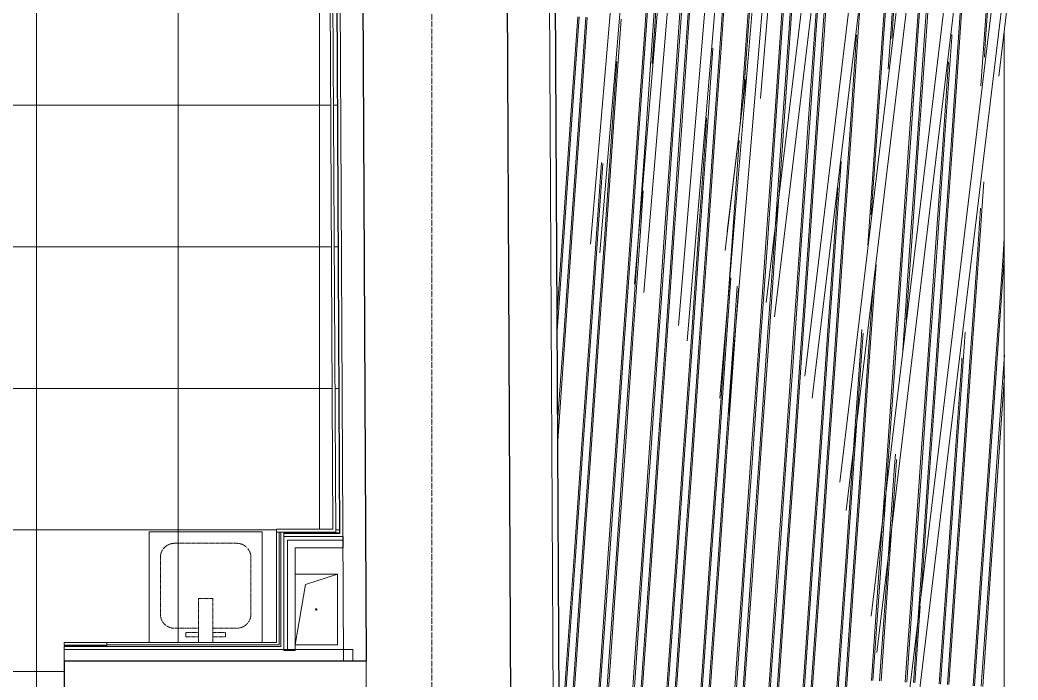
# Model space of a CAD drawing. Header units: millimetres. Extents: x -10915 to 60194, y -32941 to 46712.
# Drawn here: x 1544 to 5070, y 36756 to 39087 of the extents above; entities that cross this region are included whole.
import ezdxf

# ---------------------------------------------------------------- set-up
doc = ezdxf.new("R2010")
doc.units = ezdxf.units.MM
doc.linetypes.add('200_ШТРИХ_ш1п0_6_', pattern=[1.6, 1, -0.6])
doc.linetypes.add('ADSK_Линия сетки', pattern=[25, 20, -2.5, 0, -2.5])
for name, color, linetype, lineweight in [('Крыша', 7, 'Continuous', 9), ('Крыша штриховка', 7, 'Continuous', 9), ('Обобщенные модели', 7, 'Continuous', 18), ('Оси', 7, 'Continuous', 9), ('Перекрытие штриховка', 7, 'Continuous', 18), ('Сантехника', 7, 'Continuous', 18), ('Стены несущие', 7, 'Continuous', 30), ('Стены отделка', 7, 'Continuous', 30), ('Стены штриховка', 7, 'Continuous', 9)]:
    doc.layers.add(name, color=color, linetype=linetype, lineweight=lineweight)

# ---------------------------------------------------------------- blocks, each defined once
blk = doc.blocks.new('GM_Отверстие прямоугольное _в плите_ - Отверстие-V13-План полов 2-го этажа')
at = {"layer": 'Обобщенные модели'}
for p, q in [((-75, 125), (75, 125)), ((75, 125), (-75, 125)), ((-37.5, 87.5), (75, 125)), ((75, 125), (75, -125)), ((75, -125), (75, 125)), ((-75, -125), (-37.5, 87.5)), ((75, -125), (-75, -125)), ((-75, -125), (75, -125))]:
    blk.add_line(p, q, dxfattribs=at)
for start, end in [(360, 180), (180, 360), (60, 165), (300, 360), (195, 270)]:
    blk.add_arc((0, 0), 2.5, start, end, dxfattribs=at)
blk = doc.blocks.new('SND_2D_Раковина - 400х400-608087-План полов 2-го этажа')
at = {"layer": 'Сантехника', "linetype": '200_ШТРИХ_ш1п0_6_'}
for p, q in [((-200, 170), (-200, -220)), ((-200, -220), (-200, 170)), ((-70, 150), (-25, 150)), ((-70, 135), (-70, 150)), ((-25, 170), (-25, 15)), ((25, 15), (25, 170)), ((70, 150), (25, 150)), ((70, 135), (70, 150)), ((200, -220), (200, 170)), ((200, 170), (200, -220)), ((-110, 120), (-25, 120)), ((-25, 135), (-70, 135)), ((25, 135), (70, 135)), ((25, 120), (110, 120)), ((-160, -130), (-160, 70)), ((160, 70), (160, -130)), ((-25, 15), (25, 15)), ((110, -180), (-110, -180)), ((-200, -220), (200, -220)), ((200, -220), (-200, -220))]:
    blk.add_line(p, q, dxfattribs=at)
for centre, start, end in [((-110, 70), 90, 180), ((110, 70), 0, 90), ((-110, -130), 180, 270), ((110, -130), 270, 0)]:
    blk.add_arc(centre, 50, start, end, dxfattribs=at)
blk = doc.blocks.new('FP_75-План полов 2-го этажа')
at = {"layer": 'Крыша штриховка'}
for p, q in [((3780.2, 39465), (3753.7, 39085.1)), ((3785.2, 39464.7), (3758.7, 39084.9)), ((3809.1, 39463.4), (3782.6, 39083.6)), ((3814.1, 39463.1), (3787.6, 39083.3)), ((3899.9, 39458.5), (3873.4, 39078.7)), ((3899.9, 39458.5), (3873.4, 39078.7)), ((3904.9, 39458.2), (3878.4, 39078.4)), ((3928.8, 39456.9), (3902.3, 39077.1)), ((3933.8, 39456.7), (3907.3, 39076.8)), ((4048.5, 39450.5), (4022, 39070.7)), ((4053.5, 39450.2), (4027, 39070.4)), ((4139.3, 39445.6), (4112.8, 39065.8)), ((4144.2, 39445.3), (4117.8, 39065.5)), ((4258.9, 39439.1), (4232.4, 39059.3)), ((4258.9, 39439.1), (4232.4, 39059.3)), ((4263.9, 39438.8), (4237.4, 39059)), ((4287.9, 39437.6), (4261.4, 39057.7)), ((4292.8, 39437.3), (4266.4, 39057.5)), ((4383.6, 39432.4), (4357.1, 39052.6)), ((4407.5, 39431.1), (4381, 39051.3)), ((4412.5, 39430.8), (4386, 39051)), ((4618, 39419.7), (4591.5, 39039.9)), ((4618, 39419.7), (4591.5, 39039.9)), ((4623, 39419.5), (4596.5, 39039.6)), ((4646.9, 39418.2), (4620.4, 39038.3)), ((4651.9, 39417.9), (4625.4, 39038.1)), ((4737.7, 39413.3), (4711.2, 39033.4)), ((4742.6, 39413), (4716.2, 39033.2)), ((4766.6, 39411.7), (4740.1, 39031.9)), ((4771.6, 39411.4), (4745.1, 39031.6)), ((4886.3, 39405.2), (4859.8, 39025.4)), ((4891.2, 39405), (4864.8, 39025.2)), ((4977, 39400.3), (4950.5, 39020.5)), ((4977, 39400.3), (4950.5, 39020.5)), ((4982, 39400.1), (4955.5, 39020.3)), ((4375.3, 39385.8), (4352.1, 39052.8)), ((4511.6, 39128.5), (4505.7, 39044.5)), ((3514.4, 39098.1), (3487.9, 38718.2)), ((3514.4, 39098.1), (3487.9, 38718.2)), ((3519.3, 39097.8), (3492.9, 38718)), ((3543.3, 39096.5), (3516.8, 38716.7)), ((3548.3, 39096.2), (3521.8, 38716.4)), ((3668, 39089.8), (3641.5, 38709.9)), ((3753.7, 39085.1), (3727.2, 38705.3)), ((3758.7, 39084.9), (3732.2, 38705)), ((3753.7, 39085.1), (3753.7, 39085.1)), ((3782.6, 39083.6), (3756.2, 38703.8)), ((3758.7, 39084.9), (3758.7, 39084.9)), ((3787.6, 39083.3), (3777.2, 38933.7)), ((3782.6, 39083.6), (3782.6, 39083.6)), ((3787.6, 39083.3), (3787.6, 39083.3)), ((3873.4, 39078.7), (3846.9, 38698.9)), ((3873.4, 39078.7), (3846.9, 38698.9)), ((3878.4, 39078.4), (3851.9, 38698.6)), ((3873.4, 39078.7), (3873.4, 39078.7)), ((3873.4, 39078.7), (3873.4, 39078.7)), ((3902.3, 39077.1), (3875.8, 38697.3)), ((3878.4, 39078.4), (3878.4, 39078.4)), ((3907.3, 39076.8), (3880.8, 38697)), ((3902.3, 39077.1), (3902.3, 39077.1)), ((3907.3, 39076.8), (3907.3, 39076.8)), ((4022, 39070.7), (3995.5, 38690.8)), ((4027, 39070.4), (4000.5, 38690.6)), ((4022, 39070.7), (4022, 39070.7)), ((4027, 39070.4), (4027, 39070.4)), ((4112.8, 39065.8), (4088.6, 38719.6)), ((4117.8, 39065.5), (4100.7, 38821.4)), ((4112.8, 39065.8), (4112.8, 39065.8)), ((4117.8, 39065.5), (4117.8, 39065.5)), ((4232.4, 39059.3), (4206, 38679.5)), ((4232.4, 39059.3), (4206, 38679.5)), ((4237.4, 39059), (4210.9, 38679.2)), ((4232.4, 39059.3), (4232.4, 39059.3)), ((4232.4, 39059.3), (4232.4, 39059.3)), ((4261.4, 39057.7), (4234.9, 38677.9)), ((4237.4, 39059), (4237.4, 39059)), ((4266.4, 39057.5), (4239.9, 38677.6)), ((4261.4, 39057.7), (4261.4, 39057.7)), ((4266.4, 39057.5), (4266.4, 39057.5)), ((4352.1, 39052.8), (4325.6, 38673)), ((4357.1, 39052.6), (4330.6, 38672.7)), ((4352.1, 39052.8), (4352.1, 39052.8)), ((4381, 39051.3), (4354.6, 38671.4)), ((4357.1, 39052.6), (4357.1, 39052.6)), ((4386, 39051), (4359.5, 38671.2)), ((4381, 39051.3), (4381, 39051.3)), ((4386, 39051), (4386, 39051)), ((4500, 39034.5), (4474.2, 38665)), ((4505.7, 39044.5), (4479.2, 38664.7)), ((4505.7, 39044.5), (4505.7, 39044.5)), ((4591.5, 39039.9), (4565, 38660.1)), ((4591.5, 39039.9), (4565, 38660.1)), ((4596.5, 39039.6), (4570, 38659.8)), ((4591.5, 39039.9), (4591.5, 39039.9)), ((4591.5, 39039.9), (4591.5, 39039.9)), ((4596.5, 39039.6), (4596.5, 39039.6)), ((4620.4, 39038.3), (4611.8, 38914.5)), ((4620.4, 39038.3), (4620.4, 39038.3)), ((4625.4, 39038.1), (4624.2, 39021.1)), ((4625.4, 39038.1), (4625.4, 39038.1)), ((4836.5, 39035.9), (4835.8, 39026.7)), ((4711.2, 39033.4), (4684.7, 38653.6)), ((4716.2, 39033.2), (4689.7, 38653.4)), ((4711.2, 39033.4), (4711.2, 39033.4)), ((4740.1, 39031.9), (4713.6, 38652.1)), ((4716.2, 39033.2), (4716.2, 39033.2)), ((4745.1, 39031.6), (4718.6, 38651.8)), ((4740.1, 39031.9), (4740.1, 39031.9)), ((4745.1, 39031.6), (4745.1, 39031.6)), ((4835.8, 39026.7), (4809.3, 38646.9)), ((4859.8, 39025.4), (4833.3, 38645.6)), ((4835.8, 39026.7), (4835.8, 39026.7)), ((4864.8, 39025.2), (4838.3, 38645.3)), ((4859.8, 39025.4), (4859.8, 39025.4)), ((4864.8, 39025.2), (4864.8, 39025.2)), ((4950.5, 39020.5), (4938.9, 38854.5)), ((4950.5, 39020.5), (4938.9, 38854.5)), ((4950.5, 39020.5), (4950.5, 39020.5)), ((4950.5, 39020.5), (4950.5, 39020.5)), ((4955.5, 39020.3), (4951.1, 38956.3)), ((4955.5, 39020.3), (4955.5, 39020.3)), ((3992.2, 38987.5), (3971.6, 38692.1)), ((3652.5, 38940.3), (3636.5, 38710.2)), ((4824.7, 38939.1), (4804.4, 38647.2)), ((3487.9, 38718.2), (3461.4, 38338.4)), ((3487.9, 38718.2), (3461.4, 38338.4)), ((3492.9, 38718), (3466.4, 38338.1)), ((3487.9, 38718.2), (3487.9, 38718.2)), ((3487.9, 38718.2), (3487.9, 38718.2)), ((3516.8, 38716.7), (3490.3, 38336.9)), ((3492.9, 38718), (3492.9, 38718)), ((3516.8, 38716.7), (3516.8, 38716.7)), ((3970, 38741.9), (3966.6, 38692.4)), ((3521.8, 38716.4), (3495.3, 38336.6)), ((3521.8, 38716.4), (3521.8, 38716.4)), ((3636.5, 38710.2), (3610, 38330.4)), ((3641.5, 38709.9), (3615, 38330.1)), ((3636.5, 38710.2), (3636.5, 38710.2)), ((3641.5, 38709.9), (3641.5, 38709.9)), ((3727.2, 38705.3), (3700.7, 38325.5)), ((3732.2, 38705), (3705.7, 38325.2)), ((3727.2, 38705.3), (3727.2, 38705.3)), ((3756.2, 38703.8), (3729.7, 38323.9)), ((3732.2, 38705), (3732.2, 38705)), ((3756.2, 38703.8), (3756.2, 38703.8)), ((3846.9, 38698.9), (3820.4, 38319)), ((3846.9, 38698.9), (3820.4, 38319)), ((3851.9, 38698.6), (3825.4, 38318.8)), ((3846.9, 38698.9), (3846.9, 38698.9)), ((3846.9, 38698.9), (3846.9, 38698.9)), ((3875.8, 38697.3), (3849.3, 38317.5)), ((3851.9, 38698.6), (3851.9, 38698.6)), ((3880.8, 38697), (3854.3, 38317.2)), ((3875.8, 38697.3), (3875.8, 38697.3)), ((3880.8, 38697), (3880.8, 38697)), ((3966.6, 38692.4), (3940.1, 38312.6)), ((3971.6, 38692.1), (3945.1, 38312.3)), ((3966.6, 38692.4), (3966.6, 38692.4)), ((3995.5, 38690.8), (3969, 38311)), ((3971.6, 38692.1), (3971.6, 38692.1)), ((4000.5, 38690.6), (3974, 38310.7)), ((3995.5, 38690.8), (3995.5, 38690.8)), ((4000.5, 38690.6), (4000.5, 38690.6)), ((4084.6, 38661.3), (4059.8, 38306.1)), ((4206, 38679.5), (4179.5, 38299.6)), ((4206, 38679.5), (4179.5, 38299.6)), ((4210.9, 38679.2), (4184.5, 38299.4)), ((4206, 38679.5), (4206, 38679.5)), ((4206, 38679.5), (4206, 38679.5)), ((4234.9, 38677.9), (4208.4, 38298.1)), ((4210.9, 38679.2), (4210.9, 38679.2)), ((4239.9, 38677.6), (4213.4, 38297.8)), ((4234.9, 38677.9), (4234.9, 38677.9)), ((4239.9, 38677.6), (4239.9, 38677.6)), ((4325.6, 38673), (4299.1, 38293.2)), ((4330.6, 38672.7), (4304.1, 38292.9)), ((4325.6, 38673), (4325.6, 38673)), ((4354.6, 38671.4), (4328.1, 38291.6)), ((4330.6, 38672.7), (4330.6, 38672.7)), ((4359.5, 38671.2), (4333.1, 38291.4)), ((4354.6, 38671.4), (4354.6, 38671.4)), ((4359.5, 38671.2), (4359.5, 38671.2)), ((4474.2, 38665), (4447.7, 38285.2)), ((4479.2, 38664.7), (4452.7, 38284.9)), ((4474.2, 38665), (4474.2, 38665)), ((4479.2, 38664.7), (4479.2, 38664.7)), ((4565, 38660.1), (4539.2, 38290.2)), ((4565, 38660.1), (4539.2, 38290.2)), ((4570, 38659.8), (4551.8, 38398.6)), ((4565, 38660.1), (4565, 38660.1)), ((4565, 38660.1), (4565, 38660.1)), ((4570, 38659.8), (4570, 38659.8)), ((4684.7, 38653.6), (4658.2, 38273.8)), ((4689.7, 38653.4), (4663.2, 38273.5)), ((4684.7, 38653.6), (4684.7, 38653.6)), ((4713.6, 38652.1), (4687.1, 38272.2)), ((4689.7, 38653.4), (4689.7, 38653.4)), ((4718.6, 38651.8), (4692.1, 38272)), ((4713.6, 38652.1), (4713.6, 38652.1)), ((4718.6, 38651.8), (4718.6, 38651.8)), ((4804.4, 38647.2), (4777.9, 38267.3)), ((4809.3, 38646.9), (4782.9, 38267.1)), ((4804.4, 38647.2), (4804.4, 38647.2)), ((4809.3, 38646.9), (4809.3, 38646.9)), ((4833.3, 38645.6), (4806.8, 38265.8)), ((4838.3, 38645.3), (4811.8, 38265.5)), ((4833.3, 38645.6), (4833.3, 38645.6)), ((4838.3, 38645.3), (4838.3, 38645.3)), ((3598.6, 38583.7), (3581.1, 38332)), ((3603.4, 38580.7), (3586, 38331.7)), ((4444.8, 38587.1), (4423.8, 38286.5)), ((4949.3, 38514.9), (4931.5, 38259.1)), ((3745.8, 38484.1), (3734.7, 38323.7)), ((4433.3, 38494.6), (4418.8, 38286.7)), ((4937.8, 38421.8), (4926.5, 38259.3)), ((3461.4, 38338.4), (3441.6, 38054.9)), ((3461.4, 38338.4), (3441.6, 38054.9)), ((3466.4, 38338.1), (3442, 37988)), ((3461.4, 38338.4), (3461.4, 38338.4)), ((3461.4, 38338.4), (3461.4, 38338.4)), ((3490.3, 38336.9), (3463.8, 37957)), ((3466.4, 38338.1), (3466.4, 38338.1)), ((3495.3, 38336.6), (3468.8, 37956.8)), ((3490.3, 38336.9), (3490.3, 38336.9)), ((3495.3, 38336.6), (3495.3, 38336.6)), ((3581.1, 38332), (3554.6, 37952.1)), ((3586, 38331.7), (3559.6, 37951.9)), ((3581.1, 38332), (3581.1, 38332)), ((3610, 38330.4), (3583.5, 37950.6)), ((3586, 38331.7), (3586, 38331.7)), ((3615, 38330.1), (3588.5, 37950.3)), ((3610, 38330.4), (3610, 38330.4)), ((3615, 38330.1), (3615, 38330.1)), ((3700.7, 38325.5), (3674.3, 37945.7)), ((3705.7, 38325.2), (3679.2, 37945.4)), ((3700.7, 38325.5), (3700.7, 38325.5)), ((3729.7, 38323.9), (3703.2, 37944.1)), ((3705.7, 38325.2), (3705.7, 38325.2)), ((3734.7, 38323.7), (3708.2, 37943.8)), ((3729.7, 38323.9), (3729.7, 38323.9)), ((3734.7, 38323.7), (3734.7, 38323.7)), ((3820.4, 38319), (3793.9, 37939.2)), ((3820.4, 38319), (3793.9, 37939.2)), ((3825.4, 38318.8), (3798.9, 37938.9)), ((3820.4, 38319), (3820.4, 38319)), ((3820.4, 38319), (3820.4, 38319)), ((3849.3, 38317.5), (3822.9, 37937.6)), ((3825.4, 38318.8), (3825.4, 38318.8)), ((3854.3, 38317.2), (3827.8, 37937.4)), ((3849.3, 38317.5), (3849.3, 38317.5)), ((3854.3, 38317.2), (3854.3, 38317.2)), ((3940.1, 38312.6), (3913.6, 37932.7)), ((3945.1, 38312.3), (3918.6, 37932.5)), ((3940.1, 38312.6), (3940.1, 38312.6)), ((3969, 38311), (3942.5, 37931.2)), ((3945.1, 38312.3), (3945.1, 38312.3)), ((3974, 38310.7), (3947.5, 37930.9)), ((3969, 38311), (3969, 38311)), ((3974, 38310.7), (3974, 38310.7)), ((4059.8, 38306.1), (4033.3, 37926.3)), ((4059.8, 38306.1), (4059.8, 38306.1)), ((4179.5, 38299.6), (4153, 37919.8)), ((4179.5, 38299.6), (4153, 37919.8)), ((4184.5, 38299.4), (4158, 37919.6)), ((4179.5, 38299.6), (4179.5, 38299.6)), ((4179.5, 38299.6), (4179.5, 38299.6)), ((4208.4, 38298.1), (4181.9, 37918.3)), ((4184.5, 38299.4), (4184.5, 38299.4)), ((4213.4, 38297.8), (4186.9, 37918)), ((4208.4, 38298.1), (4208.4, 38298.1)), ((4213.4, 38297.8), (4213.4, 38297.8)), ((5021.7, 38318.5), (5017.2, 38254.4)), ((4299.1, 38293.2), (4272.7, 37913.4)), ((4304.1, 38292.9), (4277.6, 37913.1)), ((4299.1, 38293.2), (4299.1, 38293.2)), ((4328.1, 38291.6), (4301.6, 37911.8)), ((4304.1, 38292.9), (4304.1, 38292.9)), ((4333.1, 38291.4), (4306.6, 37911.5)), ((4328.1, 38291.6), (4328.1, 38291.6)), ((4333.1, 38291.4), (4333.1, 38291.4)), ((4418.8, 38286.7), (4392.3, 37906.9)), ((4423.8, 38286.5), (4397.3, 37906.6)), ((4418.8, 38286.7), (4418.8, 38286.7)), ((4447.7, 38285.2), (4421.3, 37905.3)), ((4423.8, 38286.5), (4423.8, 38286.5)), ((4452.7, 38284.9), (4426.2, 37905.1)), ((4447.7, 38285.2), (4447.7, 38285.2)), ((4452.7, 38284.9), (4452.7, 38284.9)), ((4658.2, 38273.8), (4631.7, 37894)), ((4663.2, 38273.5), (4636.7, 37893.7)), ((4658.2, 38273.8), (4658.2, 38273.8)), ((4687.1, 38272.2), (4662.6, 37920.8)), ((4663.2, 38273.5), (4663.2, 38273.5)), ((4692.1, 38272), (4675.1, 38027.9)), ((4687.1, 38272.2), (4687.1, 38272.2)), ((4692.1, 38272), (4692.1, 38272)), ((4777.9, 38267.3), (4751.4, 37887.5)), ((4782.9, 38267.1), (4756.4, 37887.3)), ((4777.9, 38267.3), (4777.9, 38267.3)), ((4806.8, 38265.8), (4780.3, 37886)), ((4782.9, 38267.1), (4782.9, 38267.1)), ((4811.8, 38265.5), (4785.3, 37885.7)), ((4806.8, 38265.8), (4806.8, 38265.8)), ((4811.8, 38265.5), (4811.8, 38265.5)), ((4926.5, 38259.3), (4900, 37879.5)), ((4931.5, 38259.1), (4905, 37879.2)), ((4926.5, 38259.3), (4926.5, 38259.3)), ((4931.5, 38259.1), (4931.5, 38259.1)), ((4568.6, 38223.3), (4545.9, 37898.6)), ((5017.2, 38254.4), (4990.7, 37874.6)), ((5021.7, 38246.9), (4995.7, 37874.3)), ((5017.2, 38254.4), (5017.2, 38254.4)), ((4055.7, 38175.7), (4038.3, 37926)), ((4077.7, 38146.5), (4062.2, 37924.7)), ((4082.3, 38140.2), (4067.2, 37924.5)), ((4557.1, 38130.1), (4540.9, 37898.9)), ((4518.5, 37993.6), (4512, 37900.4)), ((4518.5, 37993.6), (4512, 37900.4)), ((4522.7, 37981.3), (4517, 37900.2)), ((4883.2, 37983.8), (4876, 37880.8)), ((3463.8, 37957), (3443.6, 37666.9)), ((3468.8, 37956.8), (3443.9, 37600)), ((3463.8, 37957), (3463.8, 37957)), ((3468.8, 37956.8), (3468.8, 37956.8)), ((3554.6, 37952.1), (3528.1, 37572.3)), ((3559.6, 37951.9), (3533.1, 37572)), ((3554.6, 37952.1), (3554.6, 37952.1)), ((3583.5, 37950.6), (3557, 37570.7)), ((3559.6, 37951.9), (3559.6, 37951.9)), ((3588.5, 37950.3), (3562, 37570.5)), ((3583.5, 37950.6), (3583.5, 37950.6)), ((3588.5, 37950.3), (3588.5, 37950.3)), ((3674.3, 37945.7), (3647.8, 37565.8)), ((3679.2, 37945.4), (3652.8, 37565.6)), ((3674.3, 37945.7), (3674.3, 37945.7)), ((3703.2, 37944.1), (3676.7, 37564.3)), ((3679.2, 37945.4), (3679.2, 37945.4)), ((3708.2, 37943.8), (3681.7, 37564)), ((3703.2, 37944.1), (3703.2, 37944.1)), ((3708.2, 37943.8), (3708.2, 37943.8)), ((3793.9, 37939.2), (3767.4, 37559.4)), ((3793.9, 37939.2), (3767.4, 37559.4)), ((3798.9, 37938.9), (3772.4, 37559.1)), ((3793.9, 37939.2), (3793.9, 37939.2)), ((3793.9, 37939.2), (3793.9, 37939.2)), ((3822.9, 37937.6), (3796.4, 37557.8)), ((3798.9, 37938.9), (3798.9, 37938.9)), ((3827.8, 37937.4), (3801.4, 37557.6)), ((3822.9, 37937.6), (3822.9, 37937.6)), ((3827.8, 37937.4), (3827.8, 37937.4)), ((3913.6, 37932.7), (3887.1, 37552.9)), ((3918.6, 37932.5), (3892.1, 37552.7)), ((3913.6, 37932.7), (3913.6, 37932.7)), ((3942.5, 37931.2), (3916, 37551.4)), ((3918.6, 37932.5), (3918.6, 37932.5)), ((3947.5, 37930.9), (3921, 37551.1)), ((3942.5, 37931.2), (3942.5, 37931.2)), ((3947.5, 37930.9), (3947.5, 37930.9)), ((4033.3, 37926.3), (4006.8, 37546.5)), ((4038.3, 37926), (4011.8, 37546.2)), ((4033.3, 37926.3), (4033.3, 37926.3)), ((4062.2, 37924.7), (4035.7, 37544.9)), ((4038.3, 37926), (4038.3, 37926)), ((4067.2, 37924.5), (4040.7, 37544.6)), ((4062.2, 37924.7), (4062.2, 37924.7)), ((4067.2, 37924.5), (4067.2, 37924.5)), ((4153, 37919.8), (4126.5, 37540)), ((4153, 37919.8), (4126.5, 37540)), ((4158, 37919.6), (4131.5, 37539.7)), ((4153, 37919.8), (4153, 37919.8)), ((4153, 37919.8), (4153, 37919.8)), ((4181.9, 37918.3), (4155.4, 37538.4)), ((4158, 37919.6), (4158, 37919.6)), ((4186.9, 37918), (4160.4, 37538.2)), ((4181.9, 37918.3), (4181.9, 37918.3)), ((4186.9, 37918), (4186.9, 37918)), ((4272.7, 37913.4), (4246.2, 37533.5)), ((4277.6, 37913.1), (4251.2, 37533.3)), ((4272.7, 37913.4), (4272.7, 37913.4)), ((4301.6, 37911.8), (4275.1, 37532)), ((4277.6, 37913.1), (4277.6, 37913.1)), ((4306.6, 37911.5), (4280.1, 37531.7)), ((4301.6, 37911.8), (4301.6, 37911.8)), ((4306.6, 37911.5), (4306.6, 37911.5)), ((4392.3, 37906.9), (4365.8, 37527.1)), ((4397.3, 37906.6), (4370.8, 37526.8)), ((4392.3, 37906.9), (4392.3, 37906.9)), ((4397.3, 37906.6), (4397.3, 37906.6)), ((4421.3, 37905.3), (4394.8, 37525.5)), ((4426.2, 37905.1), (4399.8, 37525.3)), ((4421.3, 37905.3), (4421.3, 37905.3)), ((4426.2, 37905.1), (4426.2, 37905.1)), ((4512, 37900.4), (4485.5, 37520.6)), ((4512, 37900.4), (4485.5, 37520.6)), ((4517, 37900.2), (4490.5, 37520.4)), ((4512, 37900.4), (4512, 37900.4)), ((4512, 37900.4), (4512, 37900.4)), ((4540.9, 37898.9), (4514.4, 37519.1)), ((4517, 37900.2), (4517, 37900.2)), ((4545.9, 37898.6), (4519.4, 37518.8)), ((4540.9, 37898.9), (4540.9, 37898.9)), ((4545.9, 37898.6), (4545.9, 37898.6)), ((4631.7, 37894), (4605.2, 37514.2)), ((4636.7, 37893.7), (4610.2, 37513.9)), ((4631.7, 37894), (4631.7, 37894)), ((4636.7, 37893.7), (4636.7, 37893.7)), ((4751.4, 37887.5), (4724.9, 37507.7)), ((4756.4, 37887.3), (4729.9, 37507.4)), ((4751.4, 37887.5), (4751.4, 37887.5)), ((4780.3, 37886), (4753.8, 37506.1)), ((4756.4, 37887.3), (4756.4, 37887.3)), ((4785.3, 37885.7), (4758.8, 37505.9)), ((4780.3, 37886), (4780.3, 37886)), ((4785.3, 37885.7), (4785.3, 37885.7)), ((4871.1, 37881.1), (4844.6, 37501.2)), ((4871.1, 37881.1), (4844.6, 37501.2)), ((4876, 37880.8), (4849.6, 37501)), ((4872, 37893.9), (4871.1, 37881.1)), ((4872, 37893.9), (4871.1, 37881.1)), ((4871.1, 37881.1), (4871.1, 37881.1)), ((4871.1, 37881.1), (4871.1, 37881.1)), ((4900, 37879.5), (4873.5, 37499.7)), ((4876, 37880.8), (4876, 37880.8)), ((4905, 37879.2), (4878.5, 37499.4)), ((4900, 37879.5), (4900, 37879.5)), ((4905, 37879.2), (4905, 37879.2)), ((4990.7, 37874.6), (4964.2, 37494.8)), ((4995.7, 37874.3), (4969.2, 37494.5)), ((4990.7, 37874.6), (4990.7, 37874.6)), ((5019.7, 37873), (4993.2, 37493.2)), ((4995.7, 37874.3), (4995.7, 37874.3)), ((5021.8, 37903), (5019.7, 37873)), ((5019.7, 37873), (5019.7, 37873)), ((5021.8, 37831.4), (4998.2, 37492.9)), ((3528.1, 37572.3), (3501.6, 37192.5)), ((3533.1, 37572), (3506.6, 37192.2)), ((3528.1, 37572.3), (3528.1, 37572.3)), ((3557, 37570.7), (3530.5, 37190.9)), ((3533.1, 37572), (3533.1, 37572)), ((3562, 37570.5), (3535.5, 37190.7)), ((3557, 37570.7), (3557, 37570.7)), ((3562, 37570.5), (3562, 37570.5)), ((3647.8, 37565.8), (3621.3, 37186)), ((3652.8, 37565.6), (3626.3, 37185.8)), ((3647.8, 37565.8), (3647.8, 37565.8)), ((3676.7, 37564.3), (3650.2, 37184.5)), ((3652.8, 37565.6), (3652.8, 37565.6)), ((3681.7, 37564), (3655.2, 37184.2)), ((3676.7, 37564.3), (3676.7, 37564.3)), ((3681.7, 37564), (3681.7, 37564)), ((3767.4, 37559.4), (3741, 37179.6)), ((3767.4, 37559.4), (3741, 37179.6)), ((3772.4, 37559.1), (3745.9, 37179.3)), ((3767.4, 37559.4), (3767.4, 37559.4)), ((3767.4, 37559.4), (3767.4, 37559.4)), ((3796.4, 37557.8), (3769.9, 37178)), ((3772.4, 37559.1), (3772.4, 37559.1)), ((3801.4, 37557.6), (3774.9, 37177.7)), ((3796.4, 37557.8), (3796.4, 37557.8)), ((3801.4, 37557.6), (3801.4, 37557.6)), ((3887.1, 37552.9), (3860.6, 37173.1)), ((3887.1, 37552.9), (3887.1, 37552.9)), ((4637, 37553.9), (4634.1, 37512.6)), ((3892.1, 37552.7), (3865.6, 37172.8)), ((3916, 37551.4), (3889.6, 37171.5)), ((3892.1, 37552.7), (3892.1, 37552.7)), ((3921, 37551.1), (3894.5, 37171.3)), ((3916, 37551.4), (3916, 37551.4)), ((3921, 37551.1), (3921, 37551.1)), ((4006.8, 37546.5), (3980.3, 37166.6)), ((4011.8, 37546.2), (3985.3, 37166.4)), ((4006.8, 37546.5), (4006.8, 37546.5)), ((4035.7, 37544.9), (4009.2, 37165.1)), ((4011.8, 37546.2), (4011.8, 37546.2)), ((4040.7, 37544.6), (4014.2, 37164.8)), ((4035.7, 37544.9), (4035.7, 37544.9)), ((4040.7, 37544.6), (4040.7, 37544.6)), ((4126.5, 37540), (4100, 37160.2)), ((4126.5, 37540), (4100, 37160.2)), ((4131.5, 37539.7), (4105, 37159.9)), ((4126.5, 37540), (4126.5, 37540)), ((4126.5, 37540), (4126.5, 37540)), ((4155.4, 37538.4), (4128.9, 37158.6)), ((4131.5, 37539.7), (4131.5, 37539.7)), ((4160.4, 37538.2), (4133.9, 37158.4)), ((4155.4, 37538.4), (4155.4, 37538.4)), ((4160.4, 37538.2), (4160.4, 37538.2)), ((4246.2, 37533.5), (4219.7, 37153.7)), ((4251.2, 37533.3), (4224.7, 37153.5)), ((4246.2, 37533.5), (4246.2, 37533.5)), ((4275.1, 37532), (4248.6, 37152.2)), ((4251.2, 37533.3), (4251.2, 37533.3)), ((4280.1, 37531.7), (4253.6, 37151.9)), ((4275.1, 37532), (4275.1, 37532)), ((4280.1, 37531.7), (4280.1, 37531.7)), ((4365.8, 37527.1), (4339.4, 37147.3)), ((4370.8, 37526.8), (4344.3, 37147)), ((4365.8, 37527.1), (4365.8, 37527.1)), ((4394.8, 37525.5), (4368.3, 37145.7)), ((4370.8, 37526.8), (4370.8, 37526.8)), ((4399.8, 37525.3), (4373.3, 37145.4)), ((4394.8, 37525.5), (4394.8, 37525.5)), ((4399.8, 37525.3), (4399.8, 37525.3)), ((4485.5, 37520.6), (4459, 37140.8)), ((4485.5, 37520.6), (4459, 37140.8)), ((4490.5, 37520.4), (4464, 37140.5)), ((4485.5, 37520.6), (4485.5, 37520.6)), ((4485.5, 37520.6), (4485.5, 37520.6)), ((4514.4, 37519.1), (4488, 37139.2)), ((4490.5, 37520.4), (4490.5, 37520.4)), ((4519.4, 37518.8), (4492.9, 37139)), ((4514.4, 37519.1), (4514.4, 37519.1)), ((4519.4, 37518.8), (4519.4, 37518.8)), ((4640.7, 37535), (4639.1, 37512.3)), ((4605.2, 37514.2), (4578.7, 37134.3)), ((4610.2, 37513.9), (4583.7, 37134.1)), ((4605.2, 37514.2), (4605.2, 37514.2)), ((4634.1, 37512.6), (4607.6, 37132.8)), ((4610.2, 37513.9), (4610.2, 37513.9)), ((4639.1, 37512.3), (4612.6, 37132.5)), ((4634.1, 37512.6), (4634.1, 37512.6)), ((4639.1, 37512.3), (4639.1, 37512.3)), ((4724.9, 37507.7), (4698.4, 37127.9)), ((4729.9, 37507.4), (4703.4, 37127.6)), ((4724.9, 37507.7), (4724.9, 37507.7)), ((4753.8, 37506.1), (4727.3, 37126.3)), ((4729.9, 37507.4), (4729.9, 37507.4)), ((4758.8, 37505.9), (4732.3, 37126)), ((4753.8, 37506.1), (4753.8, 37506.1)), ((4758.8, 37505.9), (4758.8, 37505.9)), ((4844.6, 37501.2), (4818.1, 37121.4)), ((4844.6, 37501.2), (4818.1, 37121.4)), ((4849.6, 37501), (4823.1, 37121.2)), ((4844.6, 37501.2), (4844.6, 37501.2)), ((4844.6, 37501.2), (4844.6, 37501.2)), ((4873.5, 37499.7), (4847, 37119.9)), ((4849.6, 37501), (4849.6, 37501)), ((4878.5, 37499.4), (4852, 37119.6)), ((4873.5, 37499.7), (4873.5, 37499.7)), ((4878.5, 37499.4), (4878.5, 37499.4)), ((4964.2, 37494.8), (4937.8, 37115)), ((4969.2, 37494.5), (4942.7, 37114.7)), ((4964.2, 37494.8), (4964.2, 37494.8)), ((4993.2, 37493.2), (4966.7, 37113.4)), ((4969.2, 37494.5), (4969.2, 37494.5)), ((4998.2, 37492.9), (4971.7, 37113.1)), ((4993.2, 37493.2), (4993.2, 37493.2)), ((4998.2, 37492.9), (4998.2, 37492.9)), ((3501.6, 37192.5), (3475.1, 36812.7)), ((3506.6, 37192.2), (3480.1, 36812.4)), ((3501.6, 37192.5), (3501.6, 37192.5)), ((3530.5, 37190.9), (3504, 36811.1)), ((3506.6, 37192.2), (3506.6, 37192.2)), ((3535.5, 37190.7), (3509, 36810.8)), ((3530.5, 37190.9), (3530.5, 37190.9)), ((3535.5, 37190.7), (3535.5, 37190.7)), ((3621.3, 37186), (3594.8, 36806.2)), ((3626.3, 37185.8), (3599.8, 36805.9)), ((3621.3, 37186), (3621.3, 37186)), ((3650.2, 37184.5), (3623.7, 36804.6)), ((3626.3, 37185.8), (3626.3, 37185.8)), ((3655.2, 37184.2), (3628.7, 36804.4)), ((3650.2, 37184.5), (3650.2, 37184.5)), ((3655.2, 37184.2), (3655.2, 37184.2)), ((3741, 37179.6), (3714.5, 36799.7)), ((3741, 37179.6), (3714.5, 36799.7)), ((3745.9, 37179.3), (3719.5, 36799.5)), ((3741, 37179.6), (3741, 37179.6)), ((3741, 37179.6), (3741, 37179.6)), ((3769.9, 37178), (3743.4, 36798.2)), ((3745.9, 37179.3), (3745.9, 37179.3)), ((3774.9, 37177.7), (3748.4, 36797.9)), ((3769.9, 37178), (3769.9, 37178)), ((3774.9, 37177.7), (3774.9, 37177.7)), ((3860.6, 37173.1), (3834.1, 36793.3)), ((3865.6, 37172.8), (3839.1, 36793)), ((3860.6, 37173.1), (3860.6, 37173.1)), ((3889.6, 37171.5), (3863.1, 36791.7)), ((3865.6, 37172.8), (3865.6, 37172.8)), ((3894.5, 37171.3), (3868.1, 36791.5)), ((3889.6, 37171.5), (3889.6, 37171.5)), ((3894.5, 37171.3), (3894.5, 37171.3)), ((3980.3, 37166.6), (3953.8, 36786.8)), ((3985.3, 37166.4), (3958.8, 36786.6)), ((3980.3, 37166.6), (3980.3, 37166.6)), ((4009.2, 37165.1), (3982.7, 36785.3)), ((3985.3, 37166.4), (3985.3, 37166.4)), ((4009.2, 37165.1), (4009.2, 37165.1)), ((4014.2, 37164.8), (3987.7, 36785)), ((4014.2, 37164.8), (4014.2, 37164.8)), ((4100, 37160.2), (4073.5, 36780.4)), ((4100, 37160.2), (4073.5, 36780.4)), ((4105, 37159.9), (4078.5, 36780.1)), ((4100, 37160.2), (4100, 37160.2)), ((4100, 37160.2), (4100, 37160.2)), ((4128.9, 37158.6), (4102.4, 36778.8)), ((4105, 37159.9), (4105, 37159.9)), ((4133.9, 37158.4), (4107.4, 36778.5)), ((4128.9, 37158.6), (4128.9, 37158.6)), ((4133.9, 37158.4), (4133.9, 37158.4)), ((4219.7, 37153.7), (4193.2, 36773.9)), ((4224.7, 37153.5), (4198.2, 36773.6)), ((4219.7, 37153.7), (4219.7, 37153.7)), ((4248.6, 37152.2), (4222.1, 36772.3)), ((4224.7, 37153.5), (4224.7, 37153.5)), ((4253.6, 37151.9), (4227.1, 36772.1)), ((4248.6, 37152.2), (4248.6, 37152.2)), ((4253.6, 37151.9), (4253.6, 37151.9)), ((4339.4, 37147.3), (4312.9, 36767.4)), ((4344.3, 37147), (4317.9, 36767.2)), ((4339.4, 37147.3), (4339.4, 37147.3)), ((4368.3, 37145.7), (4341.8, 36765.9)), ((4344.3, 37147), (4344.3, 37147)), ((4373.3, 37145.4), (4346.8, 36765.6)), ((4368.3, 37145.7), (4368.3, 37145.7)), ((4373.3, 37145.4), (4373.3, 37145.4)), ((4459, 37140.8), (4432.5, 36761)), ((4459, 37140.8), (4432.5, 36761)), ((4464, 37140.5), (4437.5, 36760.7)), ((4459, 37140.8), (4459, 37140.8)), ((4459, 37140.8), (4459, 37140.8)), ((4488, 37139.2), (4461.5, 36759.4)), ((4464, 37140.5), (4464, 37140.5)), ((4492.9, 37139), (4466.5, 36759.1)), ((4488, 37139.2), (4488, 37139.2)), ((4492.9, 37139), (4492.9, 37139)), ((4578.7, 37134.3), (4552.2, 36754.5)), ((4583.7, 37134.1), (4557.2, 36754.3)), ((4578.7, 37134.3), (4578.7, 37134.3)), ((4607.6, 37132.8), (4581.1, 36753)), ((4583.7, 37134.1), (4583.7, 37134.1)), ((4612.6, 37132.5), (4586.1, 36752.7)), ((4607.6, 37132.8), (4607.6, 37132.8)), ((4612.6, 37132.5), (4612.6, 37132.5)), ((4698.4, 37127.9), (4671.9, 36748.1)), ((4703.4, 37127.6), (4676.9, 36747.8)), ((4698.4, 37127.9), (4698.4, 37127.9)), ((4727.3, 37126.3), (4700.8, 36746.5)), ((4703.4, 37127.6), (4703.4, 37127.6)), ((4732.3, 37126), (4727, 37049.6)), ((4727.3, 37126.3), (4727.3, 37126.3)), ((4732.3, 37126), (4732.3, 37126)), ((4818.1, 37121.4), (4791.6, 36741.6)), ((4818.1, 37121.4), (4791.6, 36741.6)), ((4823.1, 37121.2), (4796.6, 36741.3)), ((4818.1, 37121.4), (4818.1, 37121.4)), ((4818.1, 37121.4), (4818.1, 37121.4)), ((4847, 37119.9), (4820.5, 36740)), ((4823.1, 37121.2), (4823.1, 37121.2)), ((4852, 37119.6), (4825.5, 36739.8)), ((4847, 37119.9), (4847, 37119.9)), ((4852, 37119.6), (4852, 37119.6)), ((4937.8, 37115), (4911.3, 36735.1)), ((4942.7, 37114.7), (4916.3, 36734.9)), ((4937.8, 37115), (4937.8, 37115)), ((4966.7, 37113.4), (4940.2, 36733.6)), ((4942.7, 37114.7), (4942.7, 37114.7)), ((4971.7, 37113.1), (4945.2, 36733.3)), ((4966.7, 37113.4), (4966.7, 37113.4)), ((4971.7, 37113.1), (4971.7, 37113.1)), ((4724.7, 37016.8), (4705.8, 36746.2)), ((3475.1, 36812.7), (3449.8, 36449.4)), ((3475.1, 36812.7), (3475.1, 36812.7)), ((3480.1, 36812.4), (3453.6, 36432.6)), ((3504, 36811.1), (3477.5, 36431.3)), ((3480.1, 36812.4), (3480.1, 36812.4)), ((3509, 36810.8), (3482.5, 36431)), ((3504, 36811.1), (3504, 36811.1)), ((3509, 36810.8), (3509, 36810.8)), ((3594.8, 36806.2), (3568.3, 36426.4)), ((3599.8, 36805.9), (3573.3, 36426.1)), ((3594.8, 36806.2), (3594.8, 36806.2)), ((3623.7, 36804.6), (3597.2, 36424.8)), ((3599.8, 36805.9), (3599.8, 36805.9)), ((3628.7, 36804.4), (3602.2, 36424.6)), ((3623.7, 36804.6), (3623.7, 36804.6)), ((3628.7, 36804.4), (3628.7, 36804.4)), ((3714.5, 36799.7), (3688, 36419.9)), ((3714.5, 36799.7), (3688, 36419.9)), ((3719.5, 36799.5), (3693, 36419.7)), ((3714.5, 36799.7), (3714.5, 36799.7)), ((3714.5, 36799.7), (3714.5, 36799.7)), ((3743.4, 36798.2), (3716.9, 36418.4)), ((3719.5, 36799.5), (3719.5, 36799.5)), ((3748.4, 36797.9), (3721.9, 36418.1)), ((3743.4, 36798.2), (3743.4, 36798.2)), ((3748.4, 36797.9), (3748.4, 36797.9)), ((3834.1, 36793.3), (3807.7, 36413.5)), ((3839.1, 36793), (3812.6, 36413.2)), ((3834.1, 36793.3), (3834.1, 36793.3)), ((3863.1, 36791.7), (3836.6, 36411.9)), ((3839.1, 36793), (3839.1, 36793)), ((3868.1, 36791.5), (3841.6, 36411.6)), ((3863.1, 36791.7), (3863.1, 36791.7)), ((3868.1, 36791.5), (3868.1, 36791.5)), ((3953.8, 36786.8), (3927.3, 36407)), ((3958.8, 36786.6), (3932.3, 36406.7)), ((3953.8, 36786.8), (3953.8, 36786.8)), ((3982.7, 36785.3), (3956.3, 36405.4)), ((3958.8, 36786.6), (3958.8, 36786.6)), ((3987.7, 36785), (3961.2, 36405.2)), ((3982.7, 36785.3), (3982.7, 36785.3)), ((3987.7, 36785), (3987.7, 36785)), ((4073.5, 36780.4), (4047, 36400.5)), ((4073.5, 36780.4), (4047, 36400.5)), ((4078.5, 36780.1), (4052, 36400.3)), ((4073.5, 36780.4), (4073.5, 36780.4)), ((4073.5, 36780.4), (4073.5, 36780.4)), ((4102.4, 36778.8), (4075.9, 36399)), ((4078.5, 36780.1), (4078.5, 36780.1)), ((4107.4, 36778.5), (4080.9, 36398.7)), ((4102.4, 36778.8), (4102.4, 36778.8)), ((4107.4, 36778.5), (4107.4, 36778.5)), ((4193.2, 36773.9), (4166.7, 36394.1)), ((4198.2, 36773.6), (4171.7, 36393.8)), ((4193.2, 36773.9), (4193.2, 36773.9)), ((4222.1, 36772.3), (4195.6, 36392.5)), ((4198.2, 36773.6), (4198.2, 36773.6)), ((4227.1, 36772.1), (4200.6, 36392.3)), ((4222.1, 36772.3), (4222.1, 36772.3)), ((4227.1, 36772.1), (4227.1, 36772.1)), ((4312.9, 36767.4), (4286.4, 36387.6)), ((4317.9, 36767.2), (4291.4, 36387.4)), ((4312.9, 36767.4), (4312.9, 36767.4)), ((4341.8, 36765.9), (4315.3, 36386.1)), ((4317.9, 36767.2), (4317.9, 36767.2)), ((4346.8, 36765.6), (4320.3, 36385.8)), ((4341.8, 36765.9), (4341.8, 36765.9)), ((4346.8, 36765.6), (4346.8, 36765.6)), ((4432.5, 36761), (4406.1, 36381.2)), ((4432.5, 36761), (4406.1, 36381.2)), ((4437.5, 36760.7), (4411, 36380.9)), ((4432.5, 36761), (4432.5, 36761)), ((4432.5, 36761), (4432.5, 36761)), ((4461.5, 36759.4), (4435, 36379.6)), ((4437.5, 36760.7), (4437.5, 36760.7)), ((4466.5, 36759.1), (4440, 36379.3)), ((4461.5, 36759.4), (4461.5, 36759.4)), ((4466.5, 36759.1), (4466.5, 36759.1))]:
    blk.add_line(p, q, dxfattribs=at)
blk = doc.blocks.new('Roof Cladding - 833x50mm-6962877-План полов 2-го этажа')
at = {"layer": 'Обобщенные модели'}
for p, q in [((4180.7, 38088.6), (4353, 39524.5)), ((4209.9, 38038.6), (4387.7, 39520.8)), ((4317.3, 37828.8), (4518.6, 39506.7)), ((4343.2, 37751), (4553.4, 39503)), ((4440.1, 37454.1), (4684.2, 39489)), ((4463.4, 37354.7), (4719, 39485.2)), ((4551, 36980.6), (4849.9, 39471.2)), ((4571, 36853.4), (4884.6, 39467.5)), ((5015.5, 39453.4), (4641.6, 36337.1)), ((5050.3, 39449.7), (4660.4, 36199.9)), ((5070.1, 39454), (5002.3, 38888.5)), ((4035, 38272.4), (4107.5, 38877)), ((4105.7, 38862.8), (4043, 38340.3))]:
    blk.add_line(p, q, dxfattribs=at)
blk = doc.blocks.new('Roof Cladding - 333x50mm-6962649-План полов 2-го этажа')
at = {"layer": 'Обобщенные модели'}
for p, q in [((3560.2, 38295.3), (3664.3, 39533.7)), ((3592.7, 38264), (3699.1, 39531.1)), ((3664.3, 39534.2), (3664.3, 39533.7)), ((3698.1, 39531.7), (3664.3, 39534.2)), ((3664.3, 39533.7), (3699.1, 39531.1)), ((3715, 39546), (3698.1, 39531.7)), ((3699.1, 39531.1), (3716, 39545.4)), ((3713.6, 39516.6), (3716, 39545.4)), ((3814.5, 39538.5), (3715, 39546)), ((3716, 39545.4), (3813.4, 39538.1)), ((3811.6, 39516.6), (3813.4, 39538.1)), ((3813.4, 39538.1), (3830.4, 39521.2)), ((3831.5, 39521.7), (3814.5, 39538.5)), ((3881.2, 39533.5), (3864.3, 39519.2)), ((3865.3, 39518.6), (3882.2, 39533)), ((3880.8, 39516.6), (3882.2, 39533)), ((3980.7, 39526.1), (3881.2, 39533.5)), ((3882.2, 39533), (3979.6, 39525.7)), ((3715.5, 38153.3), (3830.4, 39521.2)), ((3748.3, 38124.8), (3865.3, 39518.6)), ((3830.4, 39521.2), (3865.3, 39518.6)), ((3864.3, 39519.2), (3831.5, 39521.7)), ((3870.6, 38008.2), (3996.6, 39508.8)), ((3901.2, 37954.3), (4031.5, 39506.2)), ((3978.8, 39516.6), (3979.6, 39525.7)), ((3979.6, 39525.7), (3996.6, 39508.8)), ((3997.7, 39509.2), (3980.7, 39526.1)), ((3996.6, 39508.8), (4031.5, 39506.2)), ((4030.4, 39506.7), (3997.7, 39509.2)), ((4162.8, 39496.3), (4016.2, 37751.4)), ((4039.6, 39514.5), (4030.4, 39506.7)), ((4031.5, 39506.2), (4041.2, 39514.4)), ((4047.3, 39521.1), (4042, 39516.6)), ((4043.8, 39516.6), (4048.4, 39520.5)), ((4197.7, 39493.7), (4046.8, 37697.5)), ((4107.2, 39516.6), (4047.3, 39521.1)), ((4048.1, 39516.6), (4048.4, 39520.5)), ((4048.4, 39520.5), (4100.8, 39516.6)), ((4152.6, 39506.4), (4162.8, 39496.3)), ((4163.8, 39496.7), (4154.2, 39506.3)), ((4162.8, 39496.3), (4197.7, 39493.7)), ((4197, 39494.2), (4163.8, 39496.7)), ((4204.1, 39496), (4197, 39494.2)), ((4197.7, 39493.7), (4206.2, 39495.8)), ((4209.9, 39406.7), (4159.8, 38810.2))]:
    blk.add_line(p, q, dxfattribs=at)

msp = doc.modelspace()

# ---------------------------------------------------------------- hatches: boundary and pattern name
at = {"layer": 'Перекрытие штриховка', "lineweight": 9, "true_color": 0x787878}
h = msp.add_hatch(dxfattribs=at)
h.set_pattern_fill('FP_61', color=8, style=0, pattern_type=2)
h.set_pattern_definition([(0, (102.2, 39785.6), (0, 500), []), (90, (102.2, 39785.6), (-500, 3e-14), [])])
h.paths.add_polyline_path([(-5406.225, 36875.493), (-5408.225, 36875.493), (-5408.225, 36873.493)])
h.paths.add_polyline_path([(395.954, 36443.493), (396.939, 36443.493), (421.954, 36486.82), (430.615, 36481.82), (435.115, 36489.615), (515, 36443.493), (1485, 36443.493), (1564.885, 36489.615), (1569.385, 36481.82), (1578.608, 36485.846), (1604.046, 36443.493), (1607, 36443.493), (1612.706, 36446.787), (1615, 36443.493), (1630, 36443.493), (1630, 36452.493), (1615, 36452.493), (1615, 36504.493), (1605, 36504.493), (1605, 36513.493), (1700, 36513.493), (1700, 36875.493), (1850.894, 36875.493), (1850.894, 36878.493), (1700, 36879.493), (1700, 36888.493), (2450.894, 36888.493), (2450.894, 37288), (2649.498, 37288), (2622.653, 42559.445), (1873.634, 42559.445), (1873.634, 42625.628), (-2541.322, 42625.628), (-2541.322, 42565.802), (-4141.241, 42565.802), (-4141.241, 42740.996), (-6362.788, 42755.916), (-6362.788, 37589.756), (-5383.225, 37589.756), (-5383.225, 36888.493), (300, 36888.493), (300, 36878.493), (-5393.225, 36878.493), (-5393.225, 37579.756), (-6362.788, 37579.756), (-6362.743, 37566.756), (-5408.225, 37566.756), (-5407.587, 37564.756), (-5406.225, 37564.756), (-5406.225, 36875.493), (300, 36875.493), (300, 36513.493), (395, 36513.493), (395, 36504.493), (385, 36504.493), (385, 36452.493), (370, 36452.493), (370.826, 36443.493), (385.392, 36443.493), (387.294, 36446.787), (393, 36443.493)])
h.paths.add_polyline_path([(2645.588, 42582.445), (2647.527, 42584.445), (2645.577, 42584.445)])
h.paths.add_polyline_path([(2672.565, 37275), (2645.527, 42582.445), (1898.634, 42582.445), (1898.634, 42584.445), (1896.634, 42584.445), (1896.634, 42625.628), (1883.634, 42625.628), (1883.634, 42569.445), (2632.653, 42569.445), (2659.498, 37278), (2475.894, 37278), (2476.483, 37275), (2659.549, 37275)])
h.paths.add_polyline_path([(2674.575, 37273), (2672.565, 37275), (2672.626, 37273)])
h.paths.add_polyline_path([(-6385.788, 37566.756), (-6372.788, 37566.756), (-6372.788, 42755.983), (-6385.788, 42755.916), (-6385.788, 37579.756)])
h.paths.add_polyline_path([(-6387.788, 37564.756), (-6385.788, 37566.756), (-6387.788, 37566.756)])
h.paths.add_polyline_path([(-6385.788, 42779.071), (-6387.788, 42781.085), (-6387.788, 42779.085)])
h.paths.add_polyline_path([(-4066.241, 42575.802), (-2551.322, 42575.802), (-2551.322, 42740.319), (1883.634, 42710.534), (1883.634, 42637.628), (1896.634, 42637.628), (1896.634, 42723.446), (-2564.322, 42753.406), (-2564.322, 42590.802), (-2566.322, 42590.802), (-2566.322, 42588.802), (-4116.241, 42588.802), (-4116.241, 42590.802), (-4118.241, 42590.802), (-4118.241, 42763.842), (-6385.788, 42779.071), (-6385.788, 42766.071), (-4131.241, 42750.929), (-4131.241, 42575.802), (-4106.241, 42575.802)])
h.paths.add_polyline_path([(-2593.761, 42600.802), (-2769.827, 42601.07), (-4106.241, 42602.871), (-4106.241, 42600.802), (-2616.322, 42600.802)])
h.paths.add_polyline_path([(-1722.943, 42637.628), (1873.634, 42637.628), (1873.634, 42700.6), (-2541.322, 42730.251), (-2541.322, 42637.628), (-2398.77, 42637.628)])
h.paths.add_polyline_path([(1908.903, 42733.069), (1912.082, 42733.069), (1912.082, 42735.343), (1908.634, 42735.358), (1908.634, 42733.069)])
h.paths.add_polyline_path([(-2575.061, 42753.478), (-2575.061, 42755.478), (-2576.322, 42754.62), (-2576.322, 42753.487)])
h.paths.add_polyline_path([(-4106.067, 42771.956), (-4105.972, 42771.956), (-4106.241, 42771.956)])

# ---------------------------------------------------------------- linework, layer by layer
at = {"layer": 'Крыша'}
msp.add_line((5021.542, 39049.078), (5021.542, 36026.043), dxfattribs=at)
at = {"layer": 'Оси', "linetype": 'ADSK_Линия сетки'}
msp.add_line((2999.565, -5289.091), (2999.565, 44222.998), dxfattribs=at)
at = {"layer": 'Стены несущие'}
for p, q in [((3244.068, 43276.41), (3283.683, 35482.544)), ((2736.636, 42769.806), (2766.861, 36823.493)), ((1700, 36823.493), (2766.861, 36823.493)), ((1700, 36823.493), (1700, 36513.493))]:
    msp.add_line(p, q, dxfattribs=at)
at = {"layer": 'Стены отделка', "lineweight": 9}
for p, q in [((3413.212, 43445.278), (3494.598, 27433.518)), ((3413.212, 43445.139), (3489.401, 28455.899)), ((3414.212, 43445.145), (3490.401, 28455.899)), ((2656.637, 42769.4), (2686.862, 36823.086)), ((2659.549, 37278), (2632.653, 42569.445)), ((2645.588, 42582.445), (2672.565, 37275)), ((2622.704, 42559.445), (2649.498, 37288)), ((2649.498, 37288), (2450.894, 37288)), ((2450.894, 37288), (2450.894, 36888.493)), ((2475.894, 37278), (2659.549, 37278)), ((2475.894, 36860), (2475.894, 37278)), ((2672.565, 37275), (2475.894, 37275)), ((2475.894, 37263), (2685.894, 37263)), ((2685.894, 37223), (2685.894, 37263)), ((2515.894, 36860), (2515.894, 37223)), ((2515.894, 37223), (2685.894, 37223)), ((1700, 36888.493), (1700, 36878.493)), ((2450.894, 36888.493), (1700, 36888.493)), ((1700, 36878.493), (1850.894, 36878.493)), ((1850.894, 36875.493), (1700, 36875.493)), ((1700, 36875.493), (1700, 36823.493)), ((1700, 36863.493), (1706.441, 36863.493)), ((1850.894, 36878.493), (1850.894, 36875.493)), ((1850.894, 36863.493), (2720, 36863.493)), ((2475.894, 36860), (2515.894, 36860)), ((2720, 36823.493), (2720, 36863.493)), ((2686.862, 36823.086), (2766.861, 36823.493))]:
    msp.add_line(p, q, dxfattribs=at)
at = {"layer": 'Стены штриховка'}
for p, q in [((3393.313, 43425.411), (3474.598, 27433.416)), ((2647.577, 42584.445), (2674.575, 37273)), ((2450.894, 37278), (2475.894, 37278)), ((2459.894, 36879.493), (2459.894, 37278)), ((2465.894, 36873.493), (2465.894, 37278)), ((2674.575, 37273), (2475.894, 37273)), ((2488.894, 37250), (2488.894, 36860)), ((2685.894, 37250), (2488.894, 37250)), ((1850.894, 36878.493), (1850.894, 36888.493)), ((1700, 36873.493), (2465.894, 36873.493)), ((1706.441, 36863.493), (1850.894, 36863.493)), ((1850.894, 36879.493), (2459.894, 36879.493)), ((1850.894, 36873.493), (1850.894, 36875.493)), ((2768.792, 36443.505), (2766.861, 36823.493))]:
    msp.add_line(p, q, dxfattribs=at)

# ---------------------------------------------------------------- block references
at = {"layer": 'Крыша'}
msp.add_blockref('FP_75-План полов 2-го этажа', (0, 0), dxfattribs=at)
at = {"layer": 'Обобщенные модели'}
for name, p in [('Roof Cladding - 333x50mm-6962649-План полов 2-го этажа', (0, 0)), ('Roof Cladding - 833x50mm-6962877-План полов 2-го этажа', (0, 0)), ('GM_Отверстие прямоугольное _в плите_ - Отверстие-V13-План полов 2-го этажа', (2590.894, 37005))]:
    msp.add_blockref(name, p, dxfattribs=at)
at = {"layer": 'Сантехника', "linetype": '200_ШТРИХ_ш1п0_6_', "rotation": 180}
msp.add_blockref('SND_2D_Раковина - 400х400-608087-План полов 2-го этажа', (2200, 37058.493), dxfattribs=at)

doc.saveas('drawing.dxf')
